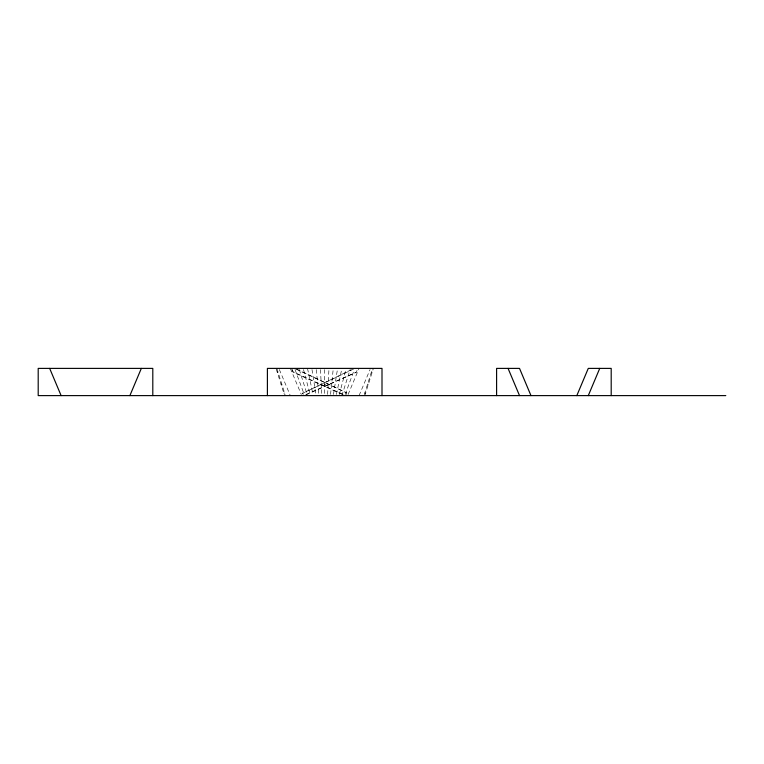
<?xml version="1.0" encoding="UTF-8"?>
<svg xmlns="http://www.w3.org/2000/svg" width="764" height="764" viewBox="0 0 764 764"><rect width="100%" height="100%" fill="white"/><g stroke="black" fill="none" stroke-linecap="round" stroke-linejoin="round"><path stroke-width="0.57" stroke-dasharray="3.82 2.86" d="M327.632 394.425L328.998 368.391M330.554 394.425L333.171 369.575M333.476 394.472L337.411 369.528M336.399 394.472L341.651 369.528M339.321 394.472L345.891 369.528M341.89 395.609L350.122 369.528M364.304 394.52L372.469 368.668M364.81 395.609L373.405 368.391M345.156 394.52L354.381 369.48M346.207 394.52L346.866 392.954L295.849 368.668M305.915 394.921L356.272 372.278L357.628 369.06M348.078 394.52L359.08 368.391M359.08 395.609L370.082 369.48M277.246 372.278L277.953 371.877M281.085 384.454L281.792 384.063M281.123 384.578L281.811 384.101M283.902 393.355L284.609 392.954M325.111 384.101L324.967 384.578L325.225 384.063M353.551 369.06L302.534 393.355L353.551 368.668M305.915 394.52L356.272 372.278M324.289 384.502L324.433 384.578M292.22 369.738L293.128 371.877L343.485 394.52M291.772 369.06L293.128 372.278L343.485 394.921M295.849 369.06L346.866 392.954M371.447 371.877L372.154 372.278M367.608 384.063L368.277 384.578M364.791 392.954L365.498 393.355M302.534 392.954L303.193 394.52M290.32 368.391L301.322 394.52M279.318 369.48L290.32 395.609M295.019 369.48L304.244 394.52M299.278 369.528L307.147 394.472M276.931 368.668L285.096 394.52M276.224 369.06L284.59 395.609M303.509 369.528L310.079 394.472M307.51 368.391L313.001 394.472M311.989 369.528L315.924 394.472M316.229 369.575L318.846 394.425M320.469 369.575L321.768 394.425M324.7 369.575L324.7 394.425"/><path stroke-width="1.15" d="M129.88 395.609L141.34 368.391M576.82 395.609L588.28 368.391L611.2 368.391L611.2 395.609M588.28 395.609L599.74 368.391M725.8 395.609L38.2 395.609L38.2 368.391L152.8 368.391L152.8 395.609M530.98 395.609L519.52 368.391L496.6 368.391L496.6 395.609M508.06 368.391L519.52 395.609M49.66 368.391L61.12 395.609M382 395.609L382 368.391L267.4 368.391L267.4 395.609"/></g></svg>
